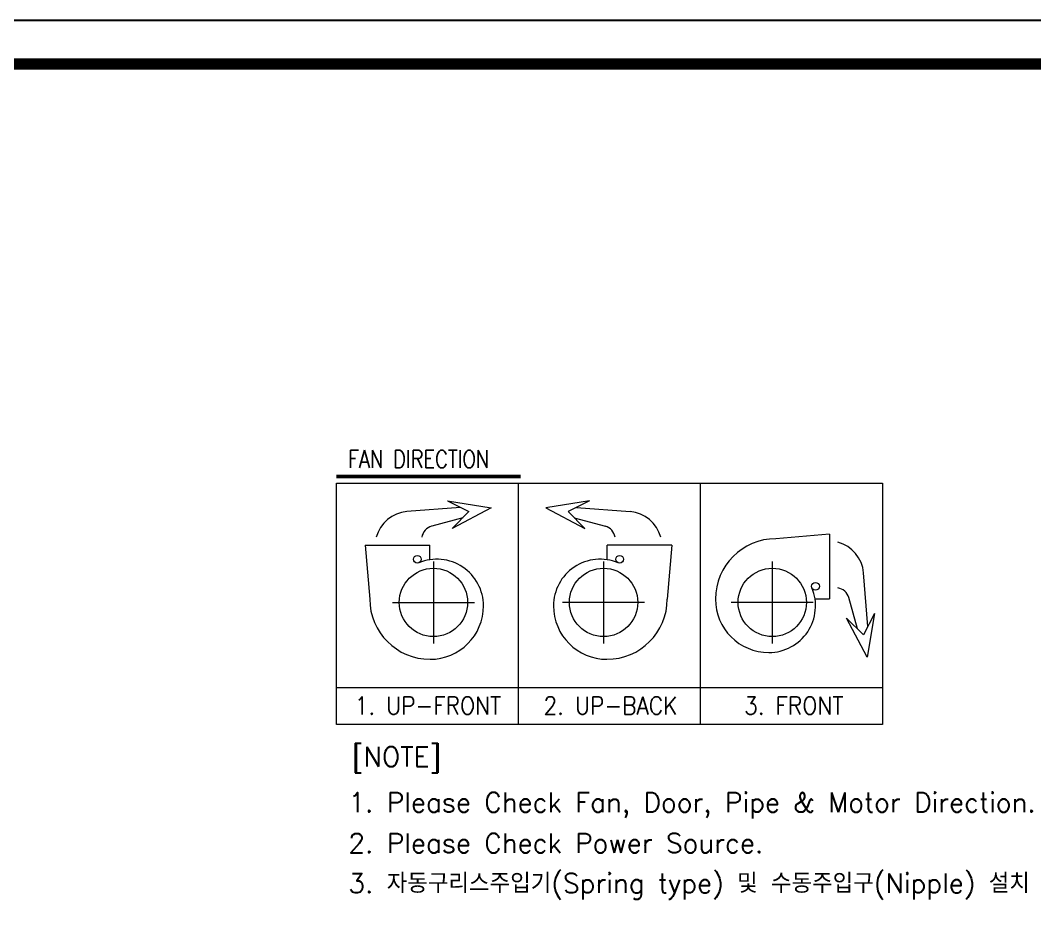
# Model space of a CAD drawing. Extents: x 160 to 16016, y -254 to 11002.
# Drawn here: x 4731 to 8219, y 7960 to 11002 of the extents above; entities that cross this region are included whole.
import ezdxf
from ezdxf.enums import TextEntityAlignment as Align

# ---------------------------------------------------------------- set-up
doc = ezdxf.new("R2010")
doc.units = 0
doc.header["$LTSCALE"] = 80
doc.header["$MEASUREMENT"] = 0
doc.linetypes.add('CEN', pattern=[26, 20, -2, 2, -2])
doc.layers.get('0').update_dxf_attribs({"linetype": 'CONTINUOUS', "lineweight": 18})
for name, color, linetype, lineweight in [('CEN', 1, 'CEN', 18), ('DIM', 4, 'CONTINUOUS', 18), ('LIN', 2, 'CONTINUOUS', 18)]:
    doc.layers.add(name, color=color, linetype=linetype, lineweight=lineweight)
doc.layers.add('FORM', color=7, linetype='CONTINUOUS')
doc.styles.add('GHS', font='romans', dxfattribs={"bigfont": 'ghs'})
doc.styles.add('GSC', font='romans.shx', dxfattribs={"width": 0.8, "height": 4, "bigfont": 'ghs.shx'})
doc.styles.add('ROMANS', font='romans', dxfattribs={"width": 0.8, "height": 3})

# ---------------------------------------------------------------- blocks, each defined once
blk = doc.blocks.new('form')
at = {"layer": 'FORM', "color": 3}
blk.add_lwpolyline([(0, 562.79), (792.83, 562.79), (792.83, 0), (0, 0)], close=True, dxfattribs=at)
at = {"layer": 'FORM', "color": 2, "const_width": 1.94}
blk.add_lwpolyline([(12.48, 6.47), (12.48, 555.28), (781.78, 555.28), (781.78, 6.47)], close=True, dxfattribs=at)

msp = doc.modelspace()

# ---------------------------------------------------------------- linework, layer by layer
at = {"layer": 'CEN'}
for p, q in [((6151.7, 9140.8), (6151.7, 8859)), ((6736.7, 9140.8), (6736.7, 8859)), ((7316.9, 9140.8), (7316.9, 8859)), ((6010.8, 8999.9), (6292.6, 8999.9)), ((6877.6, 8999.9), (6595.7, 8999.9)), ((7457.9, 8999.9), (7176, 8999.9))]:
    msp.add_line(p, q, dxfattribs=at)
at = {"layer": 'DIM'}
for p, q in [((5818.3, 9437.2), (6451.3, 9437.2)), ((5818.3, 9433.2), (6451.3, 9433.2)), ((5818.3, 9429.1), (6451.3, 9429.1)), ((5818.3, 9409.8), (7696, 9409.8)), ((5818.3, 8580.5), (5818.3, 9409.8)), ((6444.2, 8580.5), (6444.2, 9409.8)), ((7070.1, 8580.5), (7070.1, 9409.8)), ((7696, 9409.8), (7696, 8580.5)), ((6200.4, 9349.4), (6350.3, 9325.2)), ((6200.4, 9349.4), (6273.2, 9312.3)), ((6688, 9349.4), (6538, 9325.2)), ((6688, 9349.4), (6615.2, 9312.3)), ((6245, 9326.7), (6060.2, 9312.2)), ((6350.3, 9325.2), (6216.4, 9253.6)), ((6538, 9325.2), (6672, 9253.6)), ((6643.4, 9326.7), (6828.2, 9312.2)), ((6252.8, 9291.2), (6145.6, 9261.7)), ((6273.2, 9312.3), (6216.4, 9253.6)), ((6615.2, 9312.3), (6672, 9253.6)), ((6635.6, 9291.2), (6742.8, 9261.7)), ((7645.1, 8916.9), (7630.6, 9101.7)), ((7609.7, 8909.1), (7580.1, 9016.3)), ((7630.8, 8888.7), (7572, 8945.5)), ((7643.7, 8811.5), (7572, 8945.5)), ((7667.8, 8961.5), (7630.8, 8888.7)), ((7667.8, 8961.5), (7643.7, 8811.5)), ((7696, 8705.7), (5818.3, 8705.7)), ((7696, 8580.5), (5818.3, 8580.5))]:
    msp.add_line(p, q, dxfattribs=at)
for centre, radius, start, end in [((6069.4, 9194.6), 117.9, 94.4802, 165.5684), ((6818.9, 9194.6), 117.9, 14.4316, 85.5198), ((6157.9, 9216.9), 46.5, 105.4031, 171.1501), ((6730.4, 9216.9), 46.5, 8.8499, 74.5969), ((7513.1, 9092.4), 117.9, 4.4802, 75.5684), ((7535.3, 9003.9), 46.5, 15.4031, 81.1501)]:
    msp.add_arc(centre, radius, start, end, dxfattribs=at)
at = {"layer": 'LIN', "color": 4, "linetype": 'Continuous'}
for p, q in [((7514.1, 9234.6), (7328.7, 9218.9)), ((7514.1, 9234.6), (7514.1, 9012.4)), ((5917, 9197), (5932.6, 9011.6)), ((5917, 9197), (6139.2, 9197)), ((6139.2, 9146.7), (6139.2, 9197)), ((6971.4, 9197), (6749.2, 9197)), ((6749.2, 9146.7), (6749.2, 9197)), ((6971.4, 9197), (6955.7, 9011.6)), ((7463.8, 9012.4), (7514.1, 9012.4))]:
    msp.add_line(p, q, dxfattribs=at)
for centre, radius in [((6096.2, 9148.3), 13.3), ((6792.2, 9148.3), 13.3), ((6151.7, 8999.9), 117.4), ((6736.7, 8999.9), 117.4), ((7316.9, 8999.9), 117.4), ((7465.4, 9055.4), 13.3)]:
    msp.add_circle(centre, radius, dxfattribs=at)
for centre, radius, start, end in [((7328.7, 9011.6), 207.3, 90, 180), ((6163.4, 8988.1), 160.4, 0, 112.6665), ((6724.9, 8988.1), 160.4, 67.3335, 180), ((7305.2, 8988.1), 160.4, 270, 22.6665), ((6140, 9011.6), 207.3, 180, 270), ((6748.4, 9011.6), 207.3, 270, 0), ((7305.2, 9011.6), 183.9, 180, 270), ((6140, 8988.1), 183.9, 270, 0), ((6748.4, 8988.1), 183.9, 180, 270)]:
    msp.add_arc(centre, radius, start, end, dxfattribs=at)

# ---------------------------------------------------------------- block references
at = {"xscale": 20, "yscale": 20, "zscale": 20}
msp.add_blockref('form', (159.7, -253.9), dxfattribs=at)

# ---------------------------------------------------------------- texts
at = {"layer": 'DIM', "style": 'ROMANS', "width": 0.8}
msp.add_text('FAN DIRECTION', height=61.025, dxfattribs=at).set_placement((5858.2, 9462.4))
at = {"layer": 'DIM', "style": 'GSC', "width": 0.9}
for s, height, p in [('1. UP-FRONT', 61.025, (6132.4, 8644.9)), ('2. UP-BACK', 61.03, (6760.7, 8644.9)), ('3. FRONT', 61.03, (7390.6, 8644.9))]:
    msp.add_text(s, height=height, dxfattribs=at).set_placement(p, align=Align.MIDDLE)
at = {"layer": 'DIM', "style": 'GHS'}
for s, height, p in [('[NOTE]', 66.84, (5871.6, 8436)), ('1. Please Check Fan, Door, Pipe & Motor Direction.', 66.837, (5859.5, 8278.9)), ('2. Please Check Power Source.', 66.837, (5859.5, 8138.5)), ('3. 자동구리스주입기(Spring type) 및 수동주입구(Nipple) 설치', 66.837, (5859.5, 8000.7))]:
    msp.add_text(s, height=height, dxfattribs=at).set_placement(p)

doc.saveas('drawing.dxf')
